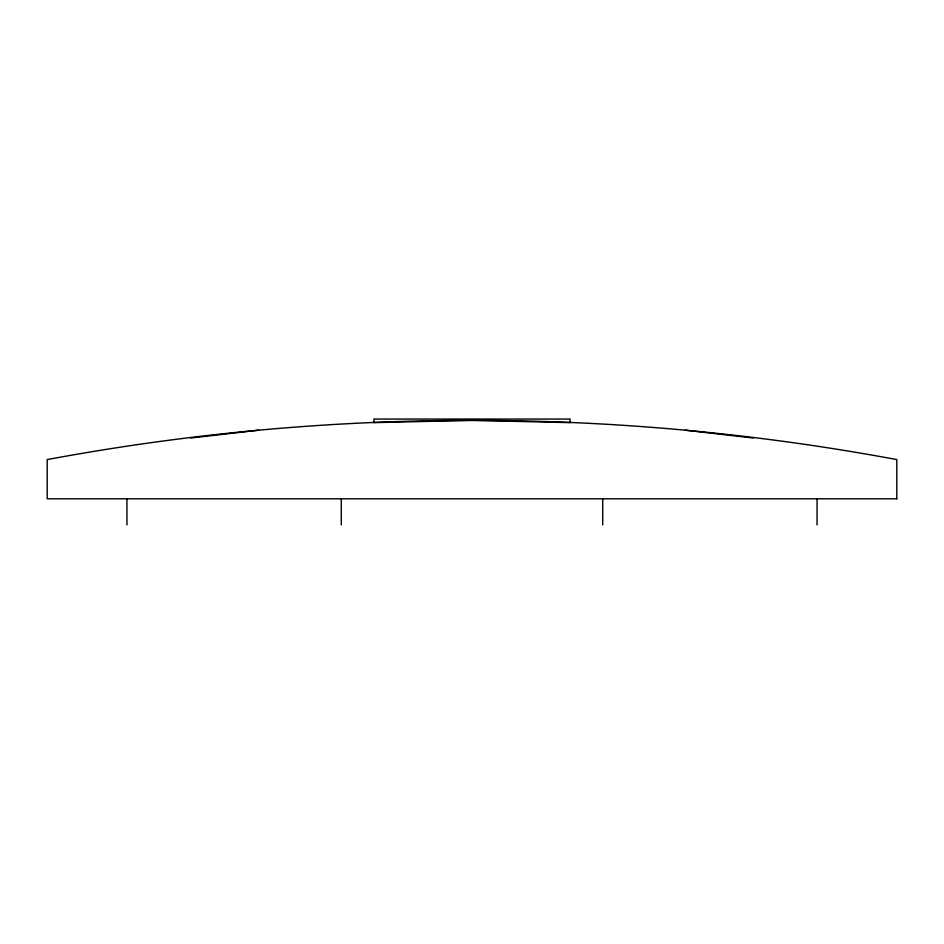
<?xml version="1.0" encoding="UTF-8"?>
<svg xmlns="http://www.w3.org/2000/svg" width="944" height="944" viewBox="0 0 944 944"><rect width="100%" height="100%" fill="white"/><g stroke="black" fill="none" stroke-linecap="round" stroke-linejoin="round"><path stroke-width="1.42" d="M190.983 438.016L258.691 430.193M685.309 430.193L753.017 438.016M817.067 498.798L817.067 524.935M602.709 498.798L602.709 524.935M341.291 498.798L341.291 524.935M126.933 498.798L126.933 524.935M472 420.375L373.966 422.629L373.966 419.065L570.034 419.065L570.034 422.629L472 420.375M896.8 498.798L47.2 498.798L47.2 459.586A2320.612 2320.612 0 0 1 896.8 459.586L896.8 498.798"/></g></svg>
